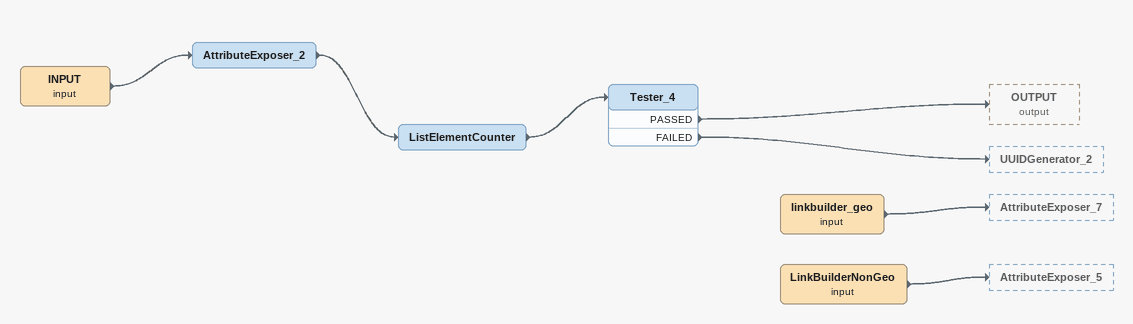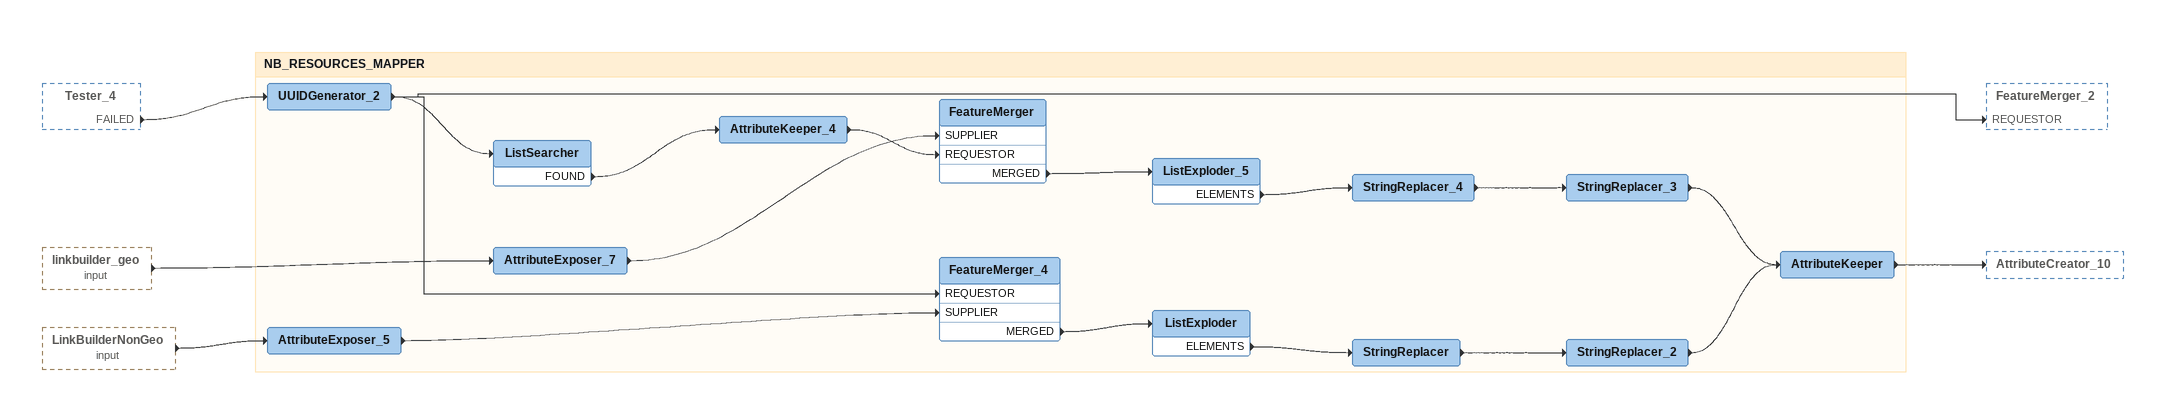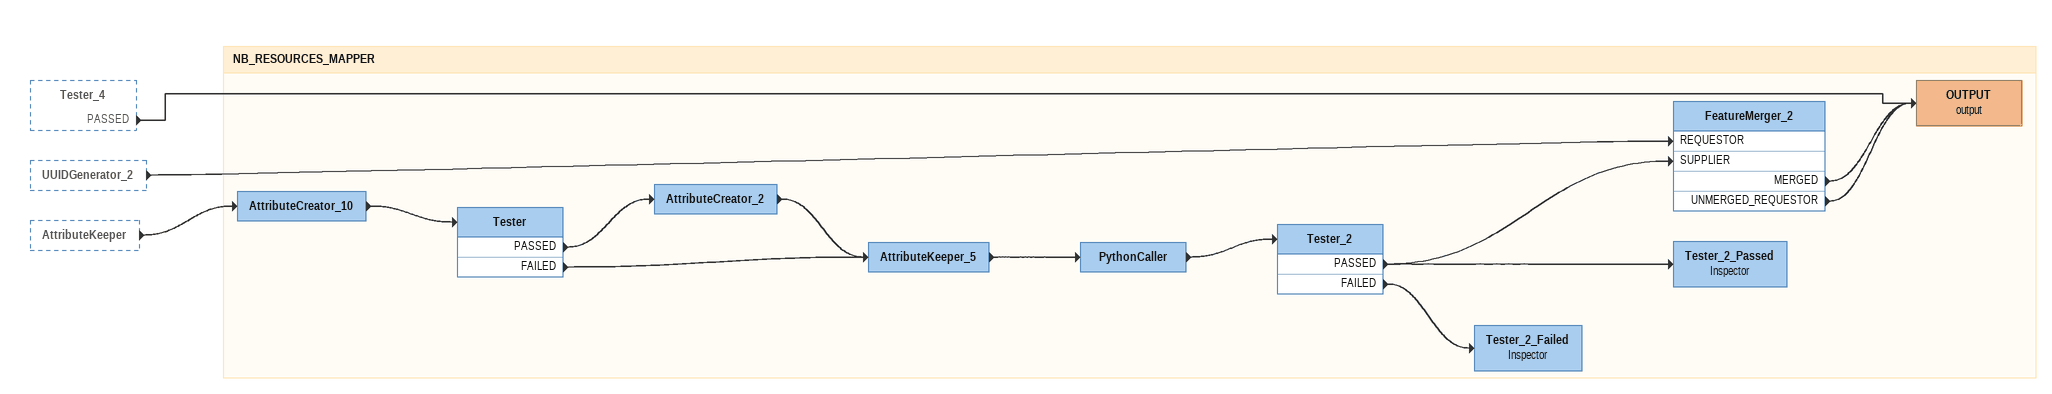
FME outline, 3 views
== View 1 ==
INPUT (input)
    -> AttributeExposer_2
AttributeExposer_2
    -> ListElementCounter
ListElementCounter
    -> Tester_4
Tester_4
    PASSED -> OUTPUT (output)
    FAILED -> UUIDGenerator_2
linkbuilder_geo (input)
    -> AttributeExposer_7
LinkBuilderNonGeo (input)
    -> AttributeExposer_5

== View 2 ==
Tester_4 [outside]
    FAILED -> UUIDGenerator_2
linkbuilder_geo (input) [outside]
    -> AttributeExposer_7
LinkBuilderNonGeo (input) [outside]
    -> AttributeExposer_5

Bookmark: NB_RESOURCES_MAPPER
UUIDGenerator_2
    -> FeatureMerger_2 [REQUESTOR]
    -> ListSearcher
    -> FeatureMerger_4 [REQUESTOR]
ListSearcher
    FOUND -> AttributeKeeper_4
AttributeKeeper_4
    -> FeatureMerger [REQUESTOR]
AttributeExposer_7
    -> FeatureMerger [SUPPLIER]
FeatureMerger
    MERGED -> ListExploder_5
ListExploder_5
    ELEMENTS -> StringReplacer_4
StringReplacer_4
    -> StringReplacer_3
StringReplacer_3
    -> AttributeKeeper
AttributeExposer_5
    -> FeatureMerger_4 [SUPPLIER]
FeatureMerger_4
    MERGED -> ListExploder
ListExploder
    ELEMENTS -> StringReplacer
StringReplacer
    -> StringReplacer_2
StringReplacer_2
    -> AttributeKeeper
AttributeKeeper
    -> AttributeCreator_10

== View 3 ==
Tester_4 [outside]
    PASSED -> OUTPUT (output)
UUIDGenerator_2 [outside]
    -> FeatureMerger_2 [REQUESTOR]
AttributeKeeper [outside]
    -> AttributeCreator_10

Bookmark: NB_RESOURCES_MAPPER
AttributeCreator_10
    -> Tester
Tester
    PASSED -> AttributeCreator_2
    FAILED -> AttributeKeeper_5
AttributeCreator_2
    -> AttributeKeeper_5
AttributeKeeper_5
    -> PythonCaller
PythonCaller
    -> Tester_2
Tester_2
    PASSED -> FeatureMerger_2 [SUPPLIER]
    PASSED -> Tester_2_Passed
    FAILED -> Tester_2_Failed
FeatureMerger_2
    MERGED -> OUTPUT (output)
    UNMERGED_REQUESTOR -> OUTPUT (output)
OUTPUT (output)
Tester_2_Passed: Inspector
Tester_2_Failed: Inspector
